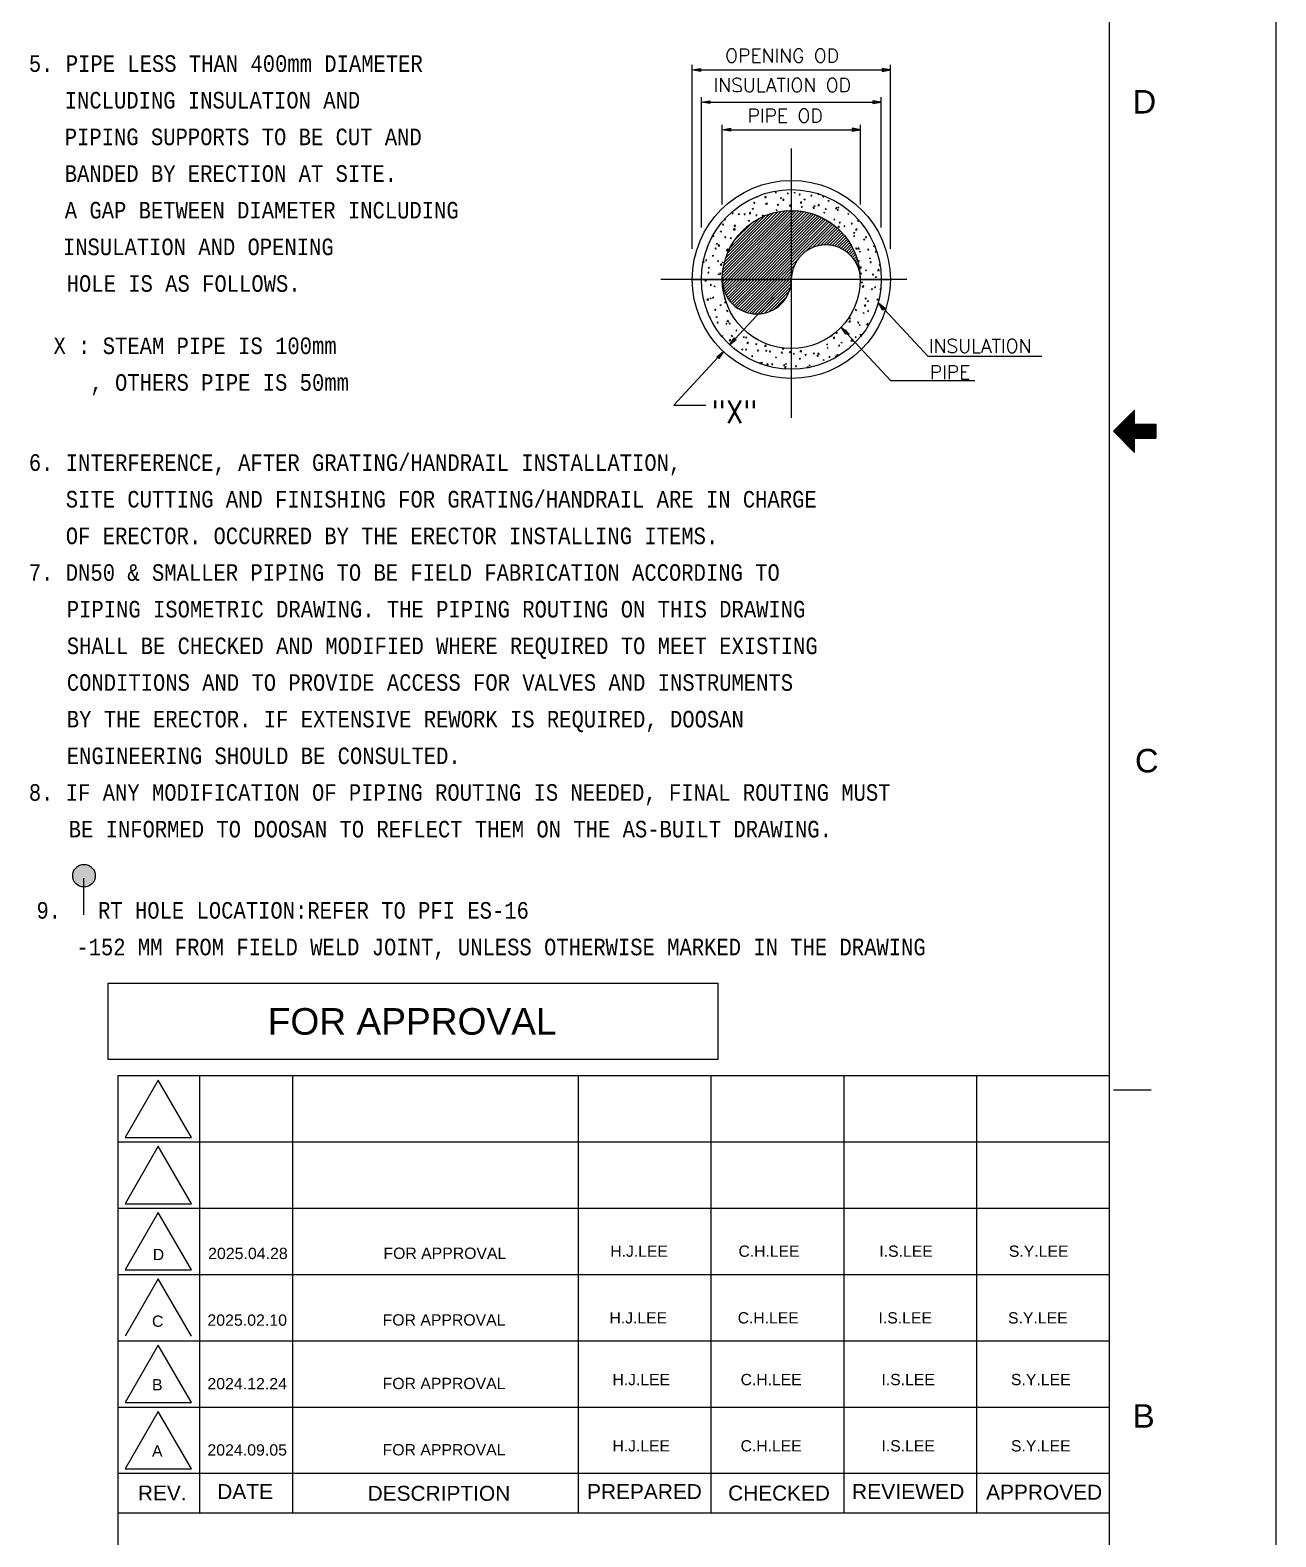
# Model space of a CAD drawing. Header units: inches. Extents: x 952 to 1793, y 0 to 594.
# Drawn here: x 1605.1 to 1792.7, y 131 to 357.8 of the extents above; entities that cross this region are included whole.
import ezdxf
from ezdxf.enums import TextEntityAlignment as Align

# ---------------------------------------------------------------- set-up
doc = ezdxf.new("R2010")
doc.units = ezdxf.units.IN
doc.header["$MEASUREMENT"] = 0
for name, color, linetype in [('1', 7, 'Continuous'), ('13', 7, 'Continuous'), ('2', 2, 'Continuous'), ('3', 3, 'Continuous'), ('4', 4, 'Continuous'), ('BG 0 -1', 7, 'Continuous'), ('BG 09.title block', 7, 'Continuous'), ('FRAME', 7, 'Continuous')]:
    doc.layers.add(name, color=color, linetype=linetype)
doc.styles.add('Arial', font='arial.ttf')
doc.styles.add('MONOTXT', font='MONOTXT.shx', dxfattribs={"width": 0.8})
doc.styles.add('ROMANS', font='romans.shx', dxfattribs={"width": 0.8})

msp = doc.modelspace()

# ---------------------------------------------------------------- hatches: boundary and pattern name
at = {"linetype": 'Continuous'}
msp.add_hatch(color=2, dxfattribs=at).paths.add_polyline_path([(1613.23, 232.21), (1613.37, 232.2), (1613.52, 232.18), (1613.67, 232.15), (1613.81, 232.11), (1613.94, 232.05), (1614.07, 231.98), (1614.2, 231.9), (1614.32, 231.81), (1614.43, 231.71), (1614.53, 231.6), (1614.62, 231.48), (1614.7, 231.36), (1614.76, 231.23), (1614.82, 231.09), (1614.86, 230.95), (1614.9, 230.81), (1614.92, 230.66), (1614.92, 230.51), (1614.92, 230.36), (1614.9, 230.22), (1614.86, 230.07), (1614.82, 229.93), (1614.76, 229.8), (1614.7, 229.66), (1614.62, 229.54), (1614.53, 229.42), (1614.43, 229.31), (1614.32, 229.21), (1614.2, 229.12), (1614.07, 229.04), (1613.94, 228.98), (1613.81, 228.92), (1613.67, 228.87), (1613.52, 228.84), (1613.37, 228.82), (1613.23, 228.82), (1613.08, 228.82), (1612.93, 228.84), (1612.79, 228.87), (1612.65, 228.92), (1612.51, 228.98), (1612.38, 229.04), (1612.25, 229.12), (1612.14, 229.21), (1612.03, 229.31), (1611.93, 229.42), (1611.84, 229.54), (1611.76, 229.66), (1611.69, 229.8), (1611.63, 229.93), (1611.59, 230.07), (1611.56, 230.22), (1611.54, 230.36), (1611.53, 230.51), (1611.54, 230.66), (1611.56, 230.81), (1611.59, 230.95), (1611.63, 231.09), (1611.69, 231.23), (1611.76, 231.36), (1611.84, 231.48), (1611.93, 231.6), (1612.03, 231.71), (1612.14, 231.81), (1612.25, 231.9), (1612.38, 231.98), (1612.51, 232.05), (1612.65, 232.11), (1612.79, 232.15), (1612.93, 232.18), (1613.08, 232.2)])
at = {"layer": '13', "linetype": 'Continuous', "lineweight": 0}
for points in [[(1706.07, 352.04), (1706.07, 351.62), (1704.82, 351.84)], [(1733.4, 352.04), (1733.4, 351.62), (1734.65, 351.84)], [(1707.45, 347.19), (1707.45, 346.77), (1706.2, 346.97)], [(1732, 347.19), (1732, 346.77), (1733.25, 346.97)], [(1710.59, 343.05), (1710.59, 342.62), (1709.34, 342.84)], [(1728.88, 343.05), (1728.88, 342.62), (1730.13, 342.84)]]:
    msp.add_hatch(color=4, dxfattribs=at).paths.add_polyline_path(points)
at = {"layer": '4', "linetype": 'Continuous', "lineweight": 0}
for points in [[(1733.53, 315.69), (1732.84, 316.75), (1733.84, 315.97)], [(1727.93, 312.04), (1727.24, 313.1), (1728.24, 312.32)], [(1711.45, 311.22), (1710.45, 310.45), (1711.15, 311.51)], [(1708.5, 308.66), (1709.5, 309.44), (1708.8, 308.39)]]:
    msp.add_hatch(color=4, dxfattribs=at).paths.add_polyline_path(points)

# ---------------------------------------------------------------- linework, layer by layer
at = {"color": 4, "linetype": 'Continuous', "lineweight": 0}
for p, q in [((1719.73, 335.21), (1719.73, 320.29)), ((1714.07, 331.8), (1714.18, 331.94)), ((1714.07, 331.8), (1714.22, 331.79)), ((1714.22, 331.79), (1714.18, 331.94)), ((1714.47, 332.75), (1714.58, 332.67)), ((1714.58, 332.67), (1714.63, 332.82)), ((1715.72, 332.65), (1715.9, 332.85)), ((1715.72, 332.65), (1715.93, 332.61)), ((1715.85, 331.64), (1715.98, 331.79)), ((1715.85, 331.64), (1716, 331.62)), ((1715.93, 332.61), (1715.9, 332.85)), ((1715.95, 331.75), (1716.13, 331.82)), ((1715.95, 331.75), (1716.08, 331.67)), ((1716, 331.62), (1715.98, 331.79)), ((1716.08, 331.67), (1716.13, 331.82)), ((1717.3, 333.36), (1717.42, 333.51)), ((1717.3, 333.36), (1717.45, 333.35)), ((1717.45, 333.35), (1717.42, 333.51)), ((1717.64, 331.49), (1717.77, 331.62)), ((1717.64, 331.49), (1717.79, 331.47)), ((1717.79, 331.47), (1717.77, 331.62)), ((1718.05, 332.56), (1718.23, 332.62)), ((1718.05, 332.56), (1718.18, 332.47)), ((1718.18, 332.47), (1718.23, 332.62)), ((1718.38, 332.24), (1718.58, 332.44)), ((1718.38, 332.24), (1718.6, 332.2)), ((1718.6, 332.2), (1718.58, 332.44)), ((1719.09, 333.21), (1719.22, 333.35)), ((1719.09, 333.21), (1719.24, 333.2)), ((1719.24, 333.2), (1719.22, 333.35)), ((1719.44, 331.32), (1719.57, 331.47)), ((1719.44, 331.32), (1719.59, 331.31)), ((1719.54, 331.55), (1719.72, 331.62)), ((1719.54, 331.55), (1719.67, 331.47)), ((1719.59, 331.31), (1719.57, 331.47)), ((1719.67, 331.47), (1719.72, 331.62)), ((1720.15, 333.36), (1720.33, 333.44)), ((1720.15, 333.36), (1720.28, 333.29)), ((1720.28, 333.29), (1720.33, 333.44)), ((1720.89, 333.05), (1721, 333.2)), ((1720.89, 333.05), (1721.04, 333.04)), ((1721.04, 333.04), (1721, 333.2)), ((1721.05, 331.82), (1721.24, 332.02)), ((1721.05, 331.82), (1721.27, 331.79)), ((1721.23, 331.17), (1721.35, 331.31)), ((1721.27, 331.79), (1721.24, 332.02)), ((1721.38, 331.16), (1721.35, 331.31)), ((1721.64, 332.36), (1721.82, 332.42)), ((1721.64, 332.36), (1721.77, 332.27)), ((1721.77, 332.27), (1721.82, 332.42)), ((1722.68, 332.89), (1722.8, 333.04)), ((1722.68, 332.89), (1722.83, 332.87)), ((1722.83, 332.87), (1722.8, 333.04)), ((1723.14, 331.35), (1723.32, 331.42)), ((1723.14, 331.35), (1723.27, 331.27)), ((1723.27, 331.27), (1723.32, 331.42)), ((1723.72, 331.41), (1723.92, 331.61)), ((1723.72, 331.41), (1723.94, 331.37)), ((1723.74, 333.16), (1723.8, 333.19)), ((1723.74, 333.16), (1723.87, 333.09)), ((1723.87, 333.09), (1723.89, 333.16)), ((1723.94, 331.37), (1723.92, 331.61)), ((1724.48, 332.74), (1724.59, 332.87)), ((1724.48, 332.74), (1724.62, 332.72)), ((1724.62, 332.72), (1724.59, 332.87)), ((1725.24, 332.16), (1725.42, 332.22)), ((1725.24, 332.16), (1725.37, 332.07)), ((1725.37, 332.07), (1725.42, 332.22)), ((1709.34, 320.36), (1719.65, 330.69)), ((1709.35, 320.82), (1719.2, 330.67)), ((1709.39, 321.3), (1718.73, 330.64)), ((1709.45, 321.8), (1718.23, 330.57)), ((1709.54, 322.34), (1717.69, 330.49)), ((1709.67, 329.32), (1709.78, 329.25)), ((1709.68, 322.91), (1717.12, 330.35)), ((1709.69, 329.35), (1709.83, 329.4)), ((1709.72, 320.29), (1719.73, 330.31)), ((1709.78, 329.25), (1709.83, 329.4)), ((1709.87, 323.54), (1716.49, 330.16)), ((1710.12, 324.24), (1715.79, 329.91)), ((1710.15, 320.29), (1719.73, 329.87)), ((1710.5, 325.06), (1714.97, 329.52)), ((1710.59, 320.29), (1719.73, 329.44)), ((1710.82, 330.22), (1710.94, 330.37)), ((1710.82, 330.22), (1710.97, 330.21)), ((1710.97, 330.21), (1710.94, 330.37)), ((1711.04, 320.29), (1719.73, 328.99)), ((1711.75, 330.14), (1711.93, 330.21)), ((1711.75, 330.14), (1711.88, 330.06)), ((1711.88, 330.06), (1711.93, 330.21)), ((1712.62, 330.07), (1712.73, 330.21)), ((1712.62, 330.07), (1712.77, 330.06)), ((1712.77, 330.06), (1712.73, 330.21)), ((1713.24, 329.14), (1713.42, 329.2)), ((1713.24, 329.14), (1713.37, 329.05)), ((1713.37, 329.05), (1713.42, 329.2)), ((1713.38, 330.21), (1713.57, 330.41)), ((1713.38, 330.21), (1713.59, 330.17)), ((1713.59, 330.17), (1713.57, 330.41)), ((1713.85, 330.95), (1714.03, 331.01)), ((1713.85, 330.95), (1713.98, 330.86)), ((1713.98, 330.86), (1714.03, 331.01)), ((1714.4, 329.91), (1714.53, 330.06)), ((1714.4, 329.91), (1714.55, 329.9)), ((1714.55, 329.9), (1714.53, 330.06)), ((1715.34, 329.94), (1715.52, 330.01)), ((1715.34, 329.94), (1715.47, 329.86)), ((1715.47, 329.86), (1715.52, 330.01)), ((1717.44, 330.75), (1717.62, 330.81)), ((1717.44, 330.75), (1717.57, 330.66)), ((1717.57, 330.66), (1717.62, 330.81)), ((1719.73, 330.31), (1720.09, 330.67)), ((1719.73, 329.87), (1720.52, 330.65)), ((1719.73, 329.44), (1720.92, 330.61)), ((1719.73, 328.99), (1721.3, 330.56)), ((1719.73, 328.55), (1721.68, 330.5)), ((1719.73, 328.1), (1722.05, 330.42)), ((1719.73, 327.66), (1722.4, 330.34)), ((1719.73, 327.22), (1722.75, 330.24)), ((1719.73, 326.77), (1723.08, 330.12)), ((1719.73, 326.34), (1723.4, 330.01)), ((1719.73, 325.9), (1723.73, 329.89)), ((1719.73, 325.45), (1724.03, 329.75)), ((1719.73, 325.01), (1724.33, 329.61)), ((1719.73, 324.57), (1724.63, 329.46)), ((1719.73, 324.12), (1724.9, 329.3)), ((1719.73, 323.69), (1725.19, 329.14)), ((1721.14, 330.59), (1721.22, 330.61)), ((1721.2, 330.57), (1721.22, 330.61)), ((1721.23, 331.17), (1721.38, 331.16)), ((1723.03, 331.01), (1723.14, 331.16)), ((1723.03, 331.01), (1723.18, 331)), ((1723.18, 331), (1723.14, 331.16)), ((1724.63, 330.35), (1724.8, 330.41)), ((1724.63, 330.35), (1724.75, 330.26)), ((1724.75, 330.26), (1724.8, 330.41)), ((1724.82, 330.86), (1724.94, 331)), ((1724.82, 330.86), (1724.97, 330.84)), ((1724.97, 330.84), (1724.94, 331)), ((1725.27, 329.09), (1725.29, 329.12)), ((1725.29, 329.07), (1725.29, 329.12)), ((1726.13, 329.34), (1726.3, 329.41)), ((1726.13, 329.34), (1726.24, 329.26)), ((1726.24, 329.26), (1726.3, 329.41)), ((1726.38, 331), (1726.58, 331.2)), ((1726.38, 331), (1726.6, 330.96)), ((1726.6, 330.96), (1726.58, 331.2)), ((1726.62, 330.7), (1726.73, 330.84)), ((1726.62, 330.7), (1726.77, 330.69)), ((1726.73, 331.15), (1726.9, 331.22)), ((1726.73, 331.15), (1726.85, 331.07)), ((1726.77, 330.69), (1726.73, 330.84)), ((1726.85, 331.07), (1726.9, 331.22)), ((1728.23, 330.15), (1728.4, 330.21)), ((1728.23, 330.15), (1728.35, 330.06)), ((1728.35, 330.06), (1728.4, 330.21)), ((1728.4, 330.54), (1728.47, 330.62)), ((1728.4, 330.54), (1728.55, 330.52)), ((1728.55, 330.52), (1728.55, 330.55)), ((1729.72, 329.14), (1729.89, 329.21)), ((1729.72, 329.14), (1729.84, 329.06)), ((1729.84, 329.06), (1729.89, 329.21)), ((1707.93, 326.79), (1708.05, 326.92)), ((1707.93, 326.79), (1708.08, 326.77)), ((1708.08, 326.77), (1708.05, 326.92)), ((1709.04, 327.52), (1709.22, 327.59)), ((1709.04, 327.52), (1709.17, 327.44)), ((1709.17, 327.44), (1709.22, 327.59)), ((1709.38, 328.51), (1709.49, 328.65)), ((1709.38, 328.51), (1709.53, 328.5)), ((1709.53, 328.5), (1709.49, 328.65)), ((1709.72, 326.62), (1709.84, 326.77)), ((1709.87, 326.61), (1709.84, 326.77)), ((1711.04, 327.77), (1711.23, 327.99)), ((1711.04, 327.77), (1711.27, 327.75)), ((1711.14, 328.32), (1711.32, 328.4)), ((1711.14, 328.32), (1711.27, 328.25)), ((1711.15, 326.16), (1713.87, 328.87)), ((1711.17, 328.35), (1711.29, 328.5)), ((1711.17, 328.35), (1711.32, 328.34)), ((1711.27, 327.75), (1711.23, 327.99)), ((1711.27, 328.25), (1711.32, 328.4)), ((1711.32, 328.34), (1711.29, 328.5)), ((1711.48, 320.29), (1719.73, 328.55)), ((1711.92, 320.29), (1719.73, 328.1)), ((1712.37, 320.29), (1719.73, 327.66)), ((1712.8, 320.29), (1719.73, 327.22)), ((1712.97, 328.19), (1713.08, 328.34)), ((1712.97, 328.19), (1712.98, 328.19)), ((1713.09, 328.29), (1713.08, 328.34)), ((1713.24, 320.29), (1719.73, 326.77)), ((1719.73, 323.25), (1725.45, 328.96)), ((1719.73, 322.8), (1725.72, 328.79)), ((1721.85, 324.49), (1725.98, 328.6)), ((1722.88, 325.07), (1726.23, 328.41)), ((1723.57, 325.31), (1726.47, 328.21)), ((1724.13, 325.42), (1726.7, 328)), ((1724.62, 325.47), (1726.93, 327.79)), ((1725.07, 325.49), (1727.15, 327.57)), ((1725.48, 325.46), (1727.37, 327.34)), ((1725.87, 325.4), (1727.58, 327.11)), ((1726.23, 325.32), (1727.78, 326.87)), ((1726.72, 328.15), (1726.92, 328.35)), ((1726.72, 328.15), (1726.94, 328.11)), ((1726.94, 328.11), (1726.92, 328.35)), ((1726.95, 328.82), (1727.08, 328.96)), ((1726.95, 328.82), (1727.1, 328.8)), ((1727.1, 328.8), (1727.08, 328.96)), ((1727.62, 328.34), (1727.79, 328.4)), ((1727.62, 328.34), (1727.74, 328.25)), ((1727.74, 328.25), (1727.79, 328.4)), ((1728.75, 328.66), (1728.88, 328.8)), ((1728.75, 328.66), (1728.9, 328.65)), ((1728.9, 328.65), (1728.88, 328.8)), ((1729.1, 327.32), (1729.28, 327.4)), ((1729.1, 327.32), (1729.23, 327.25)), ((1729.1, 326.79), (1729.22, 326.92)), ((1729.1, 326.79), (1729.25, 326.76)), ((1729.25, 326.76), (1729.22, 326.92)), ((1729.23, 327.25), (1729.28, 327.4)), ((1729.38, 327.74), (1729.58, 327.94)), ((1729.38, 327.74), (1729.6, 327.7)), ((1729.6, 327.7), (1729.58, 327.94)), ((1730.89, 326.62), (1731.02, 326.76)), ((1731.04, 326.61), (1731.02, 326.76)), ((1708.28, 324.9), (1708.39, 325.05)), ((1708.28, 324.9), (1708.43, 324.89)), ((1708.43, 324.89), (1708.39, 325.05)), ((1708.43, 325.71), (1708.6, 325.77)), ((1708.43, 325.71), (1708.55, 325.62)), ((1708.55, 325.62), (1708.6, 325.77)), ((1708.7, 325.35), (1708.89, 325.55)), ((1708.7, 325.35), (1708.93, 325.31)), ((1708.93, 325.31), (1708.89, 325.55)), ((1709.72, 326.62), (1709.87, 326.61)), ((1709.93, 324.7), (1710.1, 324.77)), ((1709.93, 324.7), (1710.05, 324.62)), ((1710.05, 324.62), (1710.1, 324.77)), ((1710.07, 324.75), (1710.19, 324.89)), ((1710.07, 324.75), (1710.22, 324.74)), ((1710.22, 324.74), (1710.19, 324.89)), ((1710.54, 326.51), (1710.72, 326.59)), ((1710.54, 326.51), (1710.65, 326.44)), ((1710.65, 326.44), (1710.72, 326.59)), ((1713.69, 320.29), (1719.73, 326.34)), ((1714.13, 320.29), (1719.73, 325.9)), ((1714.58, 320.29), (1719.73, 325.45)), ((1715.02, 320.29), (1719.73, 325.01)), ((1715.45, 320.29), (1719.73, 324.57)), ((1726.57, 325.22), (1727.98, 326.62)), ((1726.89, 325.1), (1728.17, 326.37)), ((1727.2, 324.96), (1728.34, 326.11)), ((1727.49, 324.81), (1728.52, 325.84)), ((1727.77, 324.65), (1728.69, 325.56)), ((1728.03, 324.46), (1728.84, 325.29)), ((1728.27, 324.27), (1729, 325)), ((1728.5, 324.06), (1729.14, 324.7)), ((1729.44, 324.9), (1729.57, 325.05)), ((1729.44, 324.9), (1729.59, 324.89)), ((1729.59, 324.89), (1729.57, 325.05)), ((1729.72, 324.89), (1729.9, 325.09)), ((1729.72, 324.89), (1729.94, 324.85)), ((1729.94, 324.85), (1729.9, 325.09)), ((1729.99, 324.51), (1730.17, 324.57)), ((1729.99, 324.51), (1730.12, 324.42)), ((1730.12, 324.42), (1730.17, 324.57)), ((1730.6, 326.32), (1730.78, 326.39)), ((1730.6, 326.32), (1730.73, 326.24)), ((1730.73, 326.24), (1730.78, 326.39)), ((1730.89, 326.62), (1731.04, 326.61)), ((1731.24, 324.75), (1731.37, 324.89)), ((1731.24, 324.75), (1731.39, 324.72)), ((1731.39, 324.72), (1731.37, 324.89)), ((1732.09, 325.31), (1732.27, 325.39)), ((1732.09, 325.31), (1732.22, 325.24)), ((1732.22, 325.24), (1732.27, 325.37)), ((1732.38, 324.47), (1732.54, 324.64)), ((1732.38, 324.47), (1732.6, 324.44)), ((1732.6, 324.44), (1732.6, 324.45)), ((1706.47, 322.9), (1706.59, 322.87)), ((1706.49, 323.04), (1706.55, 323.11)), ((1706.59, 322.87), (1706.55, 323.11)), ((1706.83, 323.17), (1706.95, 323.32)), ((1706.83, 323.17), (1706.98, 323.16)), ((1706.98, 323.16), (1706.95, 323.32)), ((1707.83, 323.9), (1708, 323.96)), ((1707.83, 323.9), (1707.95, 323.81)), ((1707.95, 323.81), (1708, 323.96)), ((1708.63, 323.02), (1708.74, 323.16)), ((1708.63, 323.02), (1708.77, 323.01)), ((1708.77, 323.01), (1708.74, 323.16)), ((1709.03, 322.5), (1709.23, 322.7)), ((1709.03, 322.5), (1709.25, 322.46)), ((1709.25, 322.46), (1709.23, 322.7)), ((1709.32, 322.89), (1709.49, 322.96)), ((1709.32, 322.89), (1709.44, 322.81)), ((1709.44, 322.81), (1709.49, 322.96)), ((1715.9, 320.29), (1719.73, 324.12)), ((1716.34, 320.29), (1719.73, 323.69)), ((1716.78, 320.29), (1719.73, 323.25)), ((1717.23, 320.29), (1719.73, 322.8)), ((1717.67, 320.29), (1719.73, 322.36)), ((1719.73, 322.36), (1720.74, 323.36)), ((1719.73, 321.92), (1720.15, 322.34)), ((1728.73, 323.84), (1729.28, 324.4)), ((1728.93, 323.6), (1729.4, 324.09)), ((1729.13, 323.35), (1729.53, 323.76)), ((1729.3, 323.09), (1729.64, 323.42)), ((1729.47, 322.81), (1729.74, 323.09)), ((1729.62, 322.52), (1729.83, 322.74)), ((1729.75, 322.21), (1729.92, 322.37)), ((1729.79, 323.02), (1729.92, 323.16)), ((1729.79, 323.02), (1729.94, 323.01)), ((1729.94, 323.01), (1729.92, 323.16)), ((1730.04, 322.04), (1730.24, 322.24)), ((1730.27, 322), (1730.24, 322.24)), ((1731.48, 323.5), (1731.65, 323.57)), ((1731.48, 323.5), (1731.6, 323.42)), ((1731.59, 322.86), (1731.7, 323.01)), ((1731.59, 322.86), (1731.74, 322.85)), ((1731.6, 323.42), (1731.65, 323.57)), ((1731.74, 322.85), (1731.7, 323.01)), ((1732.98, 322.5), (1733.07, 322.54)), ((1732.98, 322.5), (1733.09, 322.41)), ((1704.82, 320.29), (1719.73, 320.29)), ((1706.6, 320.27), (1706.67, 320.3)), ((1706.6, 320.27), (1706.73, 320.19)), ((1706.67, 320.3), (1706.78, 320.34)), ((1706.69, 320.06), (1706.89, 320.26)), ((1706.69, 320.06), (1706.92, 320.02)), ((1706.73, 320.19), (1706.77, 320.3)), ((1706.77, 320.3), (1706.78, 320.34)), ((1706.92, 320.02), (1706.89, 320.26)), ((1707.18, 321.3), (1707.29, 321.44)), ((1707.18, 321.3), (1707.33, 321.29)), ((1707.22, 322.09), (1707.39, 322.15)), ((1707.22, 322.09), (1707.34, 322)), ((1707.33, 321.29), (1707.29, 321.44)), ((1707.34, 322), (1707.39, 322.15)), ((1708.72, 321.07), (1708.89, 321.15)), ((1708.72, 321.07), (1708.83, 321)), ((1708.83, 321), (1708.89, 321.15)), ((1708.97, 321.14), (1709.09, 321.29)), ((1708.97, 321.14), (1709.12, 321.12)), ((1709.12, 321.12), (1709.09, 321.29)), ((1709.35, 319.94), (1709.72, 320.29)), ((1709.4, 319.54), (1710.15, 320.29)), ((1709.47, 319.16), (1710.59, 320.29)), ((1709.55, 318.81), (1711.04, 320.29)), ((1709.67, 318.49), (1711.48, 320.29)), ((1709.79, 318.17), (1711.92, 320.29)), ((1709.94, 317.87), (1712.37, 320.29)), ((1710.1, 317.59), (1712.8, 320.29)), ((1710.28, 317.32), (1713.24, 320.29)), ((1710.47, 317.07), (1713.69, 320.29)), ((1710.67, 316.82), (1714.13, 320.29)), ((1710.88, 316.6), (1714.58, 320.29)), ((1711.12, 316.39), (1715.02, 320.29)), ((1711.35, 316.19), (1715.45, 320.29)), ((1711.6, 316), (1715.9, 320.29)), ((1711.88, 315.82), (1716.34, 320.29)), ((1712.17, 315.67), (1716.78, 320.29)), ((1712.47, 315.54), (1717.23, 320.29)), ((1712.78, 315.4), (1717.67, 320.29)), ((1713.12, 315.3), (1718.1, 320.29)), ((1713.47, 315.21), (1718.55, 320.29)), ((1713.84, 315.15), (1718.99, 320.29)), ((1714.24, 315.11), (1719.43, 320.29)), ((1714.68, 315.1), (1719.73, 320.15)), ((1718.1, 320.29), (1719.73, 321.92)), ((1718.55, 320.29), (1719.73, 321.47)), ((1718.99, 320.29), (1719.73, 321.04)), ((1719.43, 320.29), (1719.73, 320.59)), ((1719.73, 321.47), (1719.92, 321.66)), ((1719.73, 321.04), (1719.79, 321.1)), ((1719.73, 320.59), (1719.74, 320.6)), ((1729.87, 321.89), (1729.98, 322)), ((1729.97, 321.55), (1730.04, 321.61)), ((1730.04, 322.04), (1730.27, 322)), ((1730.04, 321.19), (1730.08, 321.22)), ((1730.1, 320.8), (1730.12, 320.81)), ((1730.13, 320.3), (1734.65, 320.3)), ((1730.14, 321.14), (1730.27, 321.29)), ((1730.14, 321.14), (1730.29, 321.12)), ((1730.29, 321.12), (1730.27, 321.29)), ((1730.27, 319.87), (1730.44, 319.95)), ((1730.39, 319.79), (1730.44, 319.95)), ((1730.88, 321.69), (1731.05, 321.76)), ((1730.88, 321.69), (1731, 321.6)), ((1731, 321.6), (1731.05, 321.76)), ((1731.93, 320.99), (1732.05, 321.12)), ((1731.93, 320.99), (1732.08, 320.97)), ((1732.08, 320.97), (1732.05, 321.12)), ((1732.37, 320.69), (1732.54, 320.75)), ((1732.37, 320.69), (1732.49, 320.6)), ((1732.49, 320.6), (1732.54, 320.75)), ((1732.72, 321.62), (1732.9, 321.82)), ((1732.72, 321.62), (1732.94, 321.59)), ((1732.94, 321.59), (1732.9, 321.82)), ((1707.53, 319.41), (1707.64, 319.56)), ((1707.53, 319.41), (1707.68, 319.4)), ((1707.68, 319.4), (1707.64, 319.56)), ((1707.87, 317.54), (1707.99, 317.69)), ((1708.02, 317.52), (1707.99, 317.69)), ((1708.1, 319.26), (1708.28, 319.34)), ((1708.1, 319.26), (1708.23, 319.19)), ((1708.23, 319.19), (1708.28, 319.34)), ((1709.32, 319.26), (1709.39, 319.35)), ((1709.32, 319.26), (1709.39, 319.25)), ((1715.15, 315.14), (1719.69, 319.67)), ((1715.69, 315.22), (1719.6, 319.14)), ((1716.33, 315.41), (1719.42, 318.51)), ((1717.15, 315.81), (1719.03, 317.67)), ((1730.27, 319.87), (1730.39, 319.79)), ((1730.38, 319.19), (1730.58, 319.39)), ((1730.38, 319.19), (1730.6, 319.15)), ((1730.49, 319.26), (1730.6, 319.4)), ((1730.49, 319.26), (1730.64, 319.25)), ((1730.6, 319.15), (1730.58, 319.39)), ((1730.64, 319.25), (1730.6, 319.4)), ((1731.75, 318.87), (1731.93, 318.94)), ((1731.75, 318.87), (1731.88, 318.79)), ((1731.88, 318.79), (1731.93, 318.94)), ((1732.28, 319.1), (1732.4, 319.25)), ((1732.28, 319.1), (1732.43, 319.09)), ((1732.43, 319.09), (1732.4, 319.25)), ((1733.04, 318.77), (1733.19, 318.92)), ((1733.04, 318.77), (1733.17, 318.75)), ((1707.02, 315.69), (1707.07, 315.71)), ((1707.03, 317.21), (1707.23, 317.41)), ((1707.03, 317.21), (1707.25, 317.17)), ((1707.04, 315.64), (1707.07, 315.71)), ((1707.25, 317.17), (1707.23, 317.41)), ((1707.49, 317.45), (1707.67, 317.52)), ((1707.49, 317.45), (1707.62, 317.36)), ((1707.62, 317.36), (1707.67, 317.52)), ((1707.87, 317.54), (1708.02, 317.52)), ((1708.22, 315.66), (1708.34, 315.8)), ((1708.22, 315.66), (1708.37, 315.65)), ((1708.37, 315.65), (1708.34, 315.8)), ((1708.99, 316.45), (1709.17, 316.51)), ((1708.99, 316.45), (1709.12, 316.36)), ((1709.12, 316.36), (1709.17, 316.51)), ((1709.67, 317.37), (1709.73, 317.46)), ((1709.67, 317.37), (1709.77, 317.37)), ((1709.69, 316.8), (1709.88, 316.99)), ((1709.69, 316.8), (1709.92, 316.76)), ((1709.92, 316.76), (1709.89, 316.95)), ((1710.02, 315.5), (1710.13, 315.65)), ((1710.02, 315.5), (1710.15, 315.49)), ((1710.15, 315.49), (1710.13, 315.65)), ((1710.48, 315.44), (1710.53, 315.46)), ((1710.48, 315.44), (1710.58, 315.36)), ((1729.39, 315.65), (1729.5, 315.8)), ((1729.39, 315.65), (1729.54, 315.64)), ((1729.54, 315.64), (1729.5, 315.8)), ((1730.7, 316.34), (1730.9, 316.54)), ((1730.7, 316.34), (1730.93, 316.3)), ((1730.83, 317.37), (1730.95, 317.52)), ((1730.83, 317.37), (1730.98, 317.36)), ((1730.93, 316.3), (1730.9, 316.54)), ((1730.98, 317.36), (1730.95, 317.52)), ((1731.15, 317.06), (1731.33, 317.12)), ((1731.15, 317.06), (1731.28, 316.97)), ((1731.18, 315.5), (1731.3, 315.64)), ((1731.18, 315.5), (1731.33, 315.49)), ((1731.28, 316.97), (1731.33, 317.12)), ((1731.33, 315.49), (1731.3, 315.64)), ((1732.63, 317.22), (1732.75, 317.36)), ((1732.63, 317.22), (1732.78, 317.21)), ((1732.78, 317.21), (1732.75, 317.36)), ((1707.5, 314.51), (1707.55, 314.56)), ((1707.58, 314.36), (1707.55, 314.56)), ((1708.38, 314.64), (1708.55, 314.7)), ((1708.38, 314.64), (1708.5, 314.55)), ((1708.5, 314.55), (1708.55, 314.7)), ((1708.57, 313.77), (1708.68, 313.92)), ((1708.57, 313.77), (1708.72, 313.76)), ((1708.72, 313.76), (1708.68, 313.92)), ((1709.87, 313.62), (1710.04, 313.7)), ((1709.87, 313.62), (1709.99, 313.54)), ((1709.99, 313.54), (1710.04, 313.7)), ((1710.03, 313.95), (1710.22, 314.15)), ((1710.03, 313.95), (1710.25, 313.91)), ((1710.25, 313.91), (1710.22, 314.15)), ((1710.35, 313.62), (1710.48, 313.76)), ((1710.35, 313.62), (1710.5, 313.61)), ((1710.5, 313.61), (1710.48, 313.76)), ((1727.95, 313.94), (1728.09, 313.92)), ((1728.03, 314.02), (1728.07, 314.07)), ((1728.09, 313.92), (1728.07, 314.07)), ((1728.38, 313.9), (1728.57, 314.1)), ((1728.38, 313.9), (1728.59, 313.86)), ((1728.44, 314.44), (1728.62, 314.5)), ((1728.44, 314.44), (1728.57, 314.35)), ((1728.57, 314.35), (1728.62, 314.5)), ((1728.59, 313.86), (1728.57, 314.1)), ((1729.73, 313.77), (1729.85, 313.91)), ((1729.73, 313.77), (1729.88, 313.76)), ((1729.88, 313.76), (1729.85, 313.91)), ((1729.93, 313.44), (1730.1, 313.5)), ((1729.93, 313.44), (1730.05, 313.35)), ((1730.05, 313.35), (1730.1, 313.5)), ((1730.54, 315.25), (1730.72, 315.31)), ((1730.54, 315.25), (1730.67, 315.16)), ((1730.67, 315.16), (1730.72, 315.31)), ((1731.04, 313.49), (1731.24, 313.69)), ((1731.04, 313.49), (1731.27, 313.45)), ((1731.27, 313.45), (1731.24, 313.69)), ((1709.04, 312.01), (1709.03, 312.04)), ((1709.27, 311.81), (1709.44, 311.87)), ((1709.27, 311.81), (1709.39, 311.72)), ((1709.39, 311.72), (1709.44, 311.87)), ((1710.35, 311.1), (1710.55, 311.3)), ((1710.35, 311.1), (1710.58, 311.06)), ((1710.58, 311.06), (1710.55, 311.3)), ((1710.7, 311.74), (1710.83, 311.89)), ((1710.7, 311.74), (1710.85, 311.72)), ((1710.75, 310.81), (1710.93, 310.87)), ((1710.85, 311.72), (1710.83, 311.89)), ((1710.88, 310.72), (1710.93, 310.87)), ((1711.37, 312.62), (1711.54, 312.69)), ((1711.37, 312.62), (1711.49, 312.54)), ((1711.49, 312.54), (1711.54, 312.69)), ((1712.49, 311.59), (1712.62, 311.72)), ((1712.49, 311.59), (1712.64, 311.57)), ((1712.64, 311.57), (1712.62, 311.72)), ((1712.85, 311.61), (1713.03, 311.67)), ((1712.85, 311.61), (1712.98, 311.52)), ((1712.98, 311.52), (1713.03, 311.67)), ((1713.03, 310.69), (1713.22, 310.89)), ((1713.25, 310.65), (1713.22, 310.89)), ((1714.29, 311.42), (1714.3, 311.44)), ((1714.29, 311.42), (1714.32, 311.42)), ((1725.74, 311.81), (1725.85, 311.74)), ((1725.77, 311.82), (1725.9, 311.89)), ((1725.85, 311.74), (1725.9, 311.89)), ((1726.04, 311.46), (1726.23, 311.66)), ((1726.04, 311.46), (1726.25, 311.42)), ((1726.25, 311.42), (1726.23, 311.66)), ((1726.49, 312.21), (1726.62, 312.35)), ((1726.49, 312.21), (1726.64, 312.2)), ((1726.64, 312.2), (1726.62, 312.35)), ((1727.23, 310.81), (1727.4, 310.87)), ((1727.35, 310.72), (1727.4, 310.87)), ((1727.83, 312.62), (1728, 312.69)), ((1727.83, 312.62), (1727.95, 312.54)), ((1727.95, 312.54), (1728, 312.69)), ((1728.29, 312.05), (1728.4, 312.2)), ((1728.29, 312.05), (1728.44, 312.04)), ((1728.44, 312.04), (1728.4, 312.2)), ((1728.7, 311.05), (1728.9, 311.25)), ((1728.7, 311.05), (1728.93, 311.01)), ((1728.93, 311.01), (1728.9, 311.25)), ((1729.33, 311.62), (1729.5, 311.69)), ((1729.33, 311.62), (1729.45, 311.54)), ((1729.45, 311.54), (1729.5, 311.69)), ((1730.08, 311.9), (1730.2, 312.04)), ((1730.08, 311.9), (1730.23, 311.89)), ((1730.23, 311.89), (1730.2, 312.04)), ((1710.75, 310.81), (1710.88, 310.72)), ((1711.08, 309.9), (1711.17, 310)), ((1711.14, 309.85), (1711.2, 309.85)), ((1711.2, 309.85), (1711.17, 310)), ((1712.24, 309.8), (1712.42, 309.86)), ((1712.24, 309.8), (1712.37, 309.71)), ((1712.37, 309.71), (1712.42, 309.86)), ((1712.84, 309.7), (1712.97, 309.85)), ((1712.84, 309.7), (1712.99, 309.69)), ((1712.99, 309.69), (1712.97, 309.85)), ((1713.03, 310.69), (1713.25, 310.65)), ((1713.74, 308.8), (1713.92, 308.86)), ((1713.74, 308.8), (1713.87, 308.71)), ((1713.87, 308.71), (1713.92, 308.86)), ((1714.34, 310.61), (1714.52, 310.67)), ((1714.34, 310.61), (1714.47, 310.52)), ((1714.47, 310.52), (1714.52, 310.67)), ((1714.64, 309.55), (1714.75, 309.69)), ((1714.64, 309.55), (1714.79, 309.54)), ((1714.79, 309.54), (1714.75, 309.69)), ((1715.69, 310.27), (1715.89, 310.47)), ((1715.69, 310.27), (1715.92, 310.24)), ((1715.84, 309.6), (1716.02, 309.66)), ((1715.84, 309.6), (1715.97, 309.51)), ((1715.92, 310.24), (1715.89, 310.47)), ((1715.97, 309.51), (1716.02, 309.66)), ((1716.43, 309.39), (1716.55, 309.54)), ((1716.43, 309.39), (1716.58, 309.37)), ((1716.58, 309.37), (1716.55, 309.54)), ((1717.33, 308.6), (1717.5, 308.66)), ((1717.33, 308.6), (1717.45, 308.51)), ((1717.45, 308.51), (1717.5, 308.66)), ((1718.23, 309.24), (1718.34, 309.37)), ((1718.23, 309.24), (1718.38, 309.21)), ((1718.38, 309.21), (1718.34, 309.37)), ((1718.37, 309.86), (1718.48, 309.97)), ((1718.37, 309.86), (1718.59, 309.82)), ((1718.59, 309.82), (1718.57, 309.96)), ((1719.43, 309.4), (1719.6, 309.46)), ((1719.43, 309.4), (1719.55, 309.31)), ((1719.55, 309.31), (1719.6, 309.46)), ((1720.02, 309.07), (1720.14, 309.21)), ((1720.02, 309.07), (1720.17, 309.06)), ((1720.17, 309.06), (1720.14, 309.21)), ((1721.03, 309.44), (1721.23, 309.65)), ((1721.03, 309.44), (1721.25, 309.41)), ((1721.25, 309.41), (1721.23, 309.65)), ((1721.8, 308.91), (1721.93, 309.06)), ((1721.8, 308.91), (1721.95, 308.9)), ((1721.95, 308.9), (1721.93, 309.06)), ((1723.03, 309.2), (1723.2, 309.26)), ((1723.03, 309.2), (1723.15, 309.11)), ((1723.15, 309.11), (1723.2, 309.26)), ((1723.6, 308.76), (1723.73, 308.9)), ((1723.6, 308.76), (1723.75, 308.75)), ((1723.7, 309.02), (1723.89, 309.24)), ((1723.7, 309.02), (1723.92, 309)), ((1723.75, 308.75), (1723.73, 308.9)), ((1723.92, 309), (1723.89, 309.24)), ((1725.05, 310.49), (1725.17, 310.62)), ((1725.05, 310.49), (1725.2, 310.47)), ((1725.13, 310.01), (1725.3, 310.07)), ((1725.13, 310.01), (1725.25, 309.92)), ((1725.2, 310.47), (1725.17, 310.62)), ((1725.25, 309.92), (1725.3, 310.07)), ((1725.39, 308.6), (1725.52, 308.75)), ((1725.39, 308.6), (1725.54, 308.59)), ((1725.54, 308.59), (1725.52, 308.75)), ((1726.37, 308.61), (1726.57, 308.82)), ((1726.37, 308.61), (1726.52, 308.59)), ((1726.58, 308.64), (1726.57, 308.82)), ((1726.62, 309), (1726.79, 309.06)), ((1726.62, 309), (1726.74, 308.91)), ((1726.74, 308.91), (1726.79, 309.06)), ((1726.84, 310.32), (1726.97, 310.47)), ((1726.84, 310.32), (1726.99, 310.31)), ((1726.99, 310.31), (1726.97, 310.47)), ((1727.23, 310.81), (1727.35, 310.72)), ((1728.64, 310.17), (1728.75, 310.31)), ((1728.64, 310.17), (1728.7, 310.16)), ((1728.77, 310.22), (1728.75, 310.31)), ((1714.98, 307.66), (1715.1, 307.81)), ((1714.98, 307.66), (1715.13, 307.65)), ((1715.13, 307.65), (1715.1, 307.81)), ((1715.23, 307.79), (1715.4, 307.85)), ((1715.23, 307.79), (1715.35, 307.7)), ((1715.35, 307.7), (1715.4, 307.85)), ((1716.03, 307.42), (1716.22, 307.62)), ((1716.03, 307.42), (1716.25, 307.39)), ((1716.25, 307.39), (1716.22, 307.62)), ((1716.78, 307.51), (1716.9, 307.65)), ((1716.78, 307.51), (1716.93, 307.5)), ((1716.93, 307.5), (1716.9, 307.65)), ((1718.57, 307.35), (1718.69, 307.5)), ((1718.57, 307.35), (1718.72, 307.34)), ((1718.72, 307.34), (1718.69, 307.5)), ((1718.69, 307.01), (1718.89, 307.21)), ((1718.69, 307.01), (1718.92, 306.97)), ((1718.83, 307.59), (1719, 307.65)), ((1718.83, 307.59), (1718.95, 307.5)), ((1718.92, 306.97), (1718.89, 307.21)), ((1718.95, 307.5), (1719, 307.65)), ((1720.37, 307.2), (1720.48, 307.34)), ((1720.37, 307.2), (1720.52, 307.19)), ((1720.52, 307.19), (1720.48, 307.34)), ((1720.93, 308.39), (1721.1, 308.46)), ((1720.93, 308.39), (1721.05, 308.31)), ((1721.05, 308.31), (1721.1, 308.46)), ((1722.15, 307.04), (1722.28, 307.17)), ((1722.15, 307.04), (1722.3, 307.02)), ((1722.3, 307.02), (1722.28, 307.17)), ((1722.42, 307.39), (1722.59, 307.45)), ((1722.42, 307.39), (1722.54, 307.3)), ((1722.54, 307.3), (1722.59, 307.45)), ((1724.52, 308.19), (1724.69, 308.26)), ((1724.52, 308.19), (1724.64, 308.11)), ((1724.64, 308.11), (1724.69, 308.26))]:
    msp.add_line(p, q, dxfattribs=at)
at = {"color": 2}
msp.add_line((1613.23, 224.62), (1613.23, 230.12), dxfattribs=at)
at = {"color": 2, "linetype": 'Continuous'}
msp.add_circle((1613.23, 230.51), 1.7, dxfattribs=at)
at = {"color": 4, "linetype": 'Continuous', "lineweight": 0}
for centre, start, end in [((1724.93, 320.29), 0, 180), ((1714.54, 320.29), 180, 0)]:
    msp.add_arc(centre, 5.2, start, end, dxfattribs=at)
at = {"layer": '1', "color": 4, "linetype": 'Continuous', "lineweight": 0}
for p, q in [((1719.73, 340.02), (1719.73, 299.47)), ((1737.1, 320.29), (1700.09, 320.29))]:
    msp.add_line(p, q, dxfattribs=at)
at = {"layer": '13', "color": 4, "linetype": 'Continuous', "lineweight": 0}
for p, q in [((1704.82, 324.91), (1704.82, 352.59)), ((1706.07, 351.84), (1733.4, 351.84)), ((1734.65, 324.91), (1734.65, 352.59)), ((1706.2, 328.09), (1706.2, 347.72)), ((1733.25, 328.09), (1733.25, 347.72)), ((1707.45, 346.97), (1732, 346.97)), ((1709.34, 331.57), (1709.34, 343.59)), ((1710.59, 342.84), (1728.88, 342.84)), ((1730.13, 331.57), (1730.13, 343.59))]:
    msp.add_line(p, q, dxfattribs=at)
at = {"layer": '13', "color": 4, "linetype": 'Continuous', "lineweight": 0, "flags": 128}
for points in [[(1706.07, 352.04), (1706.07, 351.62), (1704.82, 351.84)], [(1733.4, 352.04), (1733.4, 351.62), (1734.65, 351.84)], [(1707.45, 347.19), (1707.45, 346.77), (1706.2, 346.97)], [(1732, 347.19), (1732, 346.77), (1733.25, 346.97)], [(1710.59, 343.05), (1710.59, 342.62), (1709.34, 342.84)], [(1728.88, 343.05), (1728.88, 342.62), (1730.13, 342.84)]]:
    msp.add_lwpolyline(points, close=True, dxfattribs=at)
at = {"layer": '3', "color": 4, "linetype": 'Continuous', "lineweight": 0}
for radius in [14.91, 13.53, 10.39]:
    msp.add_circle((1719.73, 320.29), radius, dxfattribs=at)
at = {"layer": '4', "color": 4, "linetype": 'Continuous', "lineweight": 0}
for p, q in [((1711.3, 311.37), (1717.08, 317.62)), ((1733.69, 315.82), (1740.32, 308.67)), ((1728.09, 312.17), (1734.72, 305.01)), ((1757.44, 308.67), (1740.32, 308.67)), ((1747.34, 305.01), (1734.72, 305.01))]:
    msp.add_line(p, q, dxfattribs=at)
at = {"layer": '4', "color": 4, "linetype": 'Continuous', "lineweight": 0, "flags": 128}
for points in [[(1733.53, 315.69), (1732.84, 316.75), (1733.84, 315.97)], [(1727.93, 312.04), (1727.24, 313.1), (1728.24, 312.32)], [(1711.45, 311.22), (1710.45, 310.45), (1711.15, 311.51)], [(1708.5, 308.66), (1709.5, 309.44), (1708.8, 308.39)]]:
    msp.add_lwpolyline(points, close=True, dxfattribs=at)
msp.add_lwpolyline([(1708.65, 308.52), (1702.03, 301.36), (1706.87, 301.36)], dxfattribs=at)
at = {"layer": 'BG 0 -1', "color": 7, "linetype": 'Continuous', "lineweight": 9}
for p, q in [((1792.69, 594), (1792.69, 0)), ((1767.62, 18.11), (1767.62, 576.75)), ((1771.41, 300.61), (1768.23, 297.43)), ((1773.43, 296.37), (1770.3, 299.5)), ((1771.41, 298.51), (1770.36, 299.56)), ((1771.41, 298.63), (1770.42, 299.62)), ((1771.41, 298.76), (1770.49, 299.68)), ((1771.41, 298.88), (1770.55, 299.75)), ((1771.41, 299.01), (1770.61, 299.81)), ((1771.41, 299.13), (1770.67, 299.87)), ((1771.41, 299.26), (1770.74, 299.93)), ((1771.41, 299.38), (1770.8, 300)), ((1771.41, 299.51), (1770.86, 300.06)), ((1771.41, 299.63), (1770.92, 300.12)), ((1771.41, 299.76), (1770.99, 300.18)), ((1771.41, 299.89), (1771.05, 300.25)), ((1771.41, 300.01), (1771.11, 300.31)), ((1771.41, 300.14), (1771.18, 300.37)), ((1771.41, 300.26), (1771.24, 300.43)), ((1771.41, 300.39), (1771.3, 300.5)), ((1771.41, 300.51), (1771.36, 300.56)), ((1771.41, 298.49), (1771.41, 300.61)), ((1768.23, 297.43), (1771.41, 294.24)), ((1771.41, 294.26), (1768.24, 297.43)), ((1771.41, 294.38), (1768.3, 297.5)), ((1771.41, 294.51), (1768.36, 297.56)), ((1771.41, 294.63), (1768.42, 297.62)), ((1771.41, 294.76), (1768.49, 297.68)), ((1771.41, 294.88), (1768.55, 297.75)), ((1771.41, 295.01), (1768.61, 297.81)), ((1771.41, 295.13), (1768.67, 297.87)), ((1771.41, 295.26), (1768.74, 297.93)), ((1771.41, 295.38), (1768.8, 298)), ((1771.41, 295.51), (1768.86, 298.06)), ((1771.41, 295.63), (1768.92, 298.12)), ((1771.41, 295.76), (1768.99, 298.18)), ((1771.41, 295.88), (1769.05, 298.25)), ((1771.41, 296.01), (1769.11, 298.31)), ((1771.41, 296.13), (1769.17, 298.37)), ((1771.41, 296.26), (1769.24, 298.43)), ((1771.43, 296.37), (1769.3, 298.5)), ((1771.56, 296.37), (1769.36, 298.56)), ((1771.68, 296.37), (1769.42, 298.62)), ((1771.81, 296.37), (1769.49, 298.68)), ((1771.93, 296.37), (1769.55, 298.75)), ((1772.06, 296.37), (1769.61, 298.81)), ((1772.18, 296.37), (1769.67, 298.87)), ((1772.31, 296.37), (1769.74, 298.93)), ((1772.43, 296.37), (1769.8, 299)), ((1772.56, 296.37), (1769.86, 299.06)), ((1772.68, 296.37), (1769.92, 299.12)), ((1772.81, 296.37), (1769.99, 299.18)), ((1772.93, 296.37), (1770.05, 299.25)), ((1773.06, 296.37), (1770.11, 299.31)), ((1773.18, 296.37), (1770.17, 299.37)), ((1773.31, 296.37), (1770.24, 299.43)), ((1771.41, 298.49), (1774.6, 298.49)), ((1773.56, 296.37), (1771.43, 298.49)), ((1773.68, 296.37), (1771.56, 298.49)), ((1773.81, 296.37), (1771.68, 298.49)), ((1773.93, 296.37), (1771.81, 298.49)), ((1774.06, 296.37), (1771.93, 298.49)), ((1774.18, 296.37), (1772.06, 298.49)), ((1774.31, 296.37), (1772.18, 298.49)), ((1774.43, 296.37), (1772.31, 298.49)), ((1774.56, 296.37), (1772.43, 298.49)), ((1774.6, 296.45), (1772.56, 298.49)), ((1774.6, 296.58), (1772.68, 298.49)), ((1774.6, 296.7), (1772.81, 298.49)), ((1774.6, 296.83), (1772.93, 298.49)), ((1774.6, 296.95), (1773.06, 298.49)), ((1774.6, 297.08), (1773.18, 298.49)), ((1774.6, 297.2), (1773.31, 298.49)), ((1774.6, 297.33), (1773.43, 298.49)), ((1774.6, 297.45), (1773.56, 298.49)), ((1774.6, 297.58), (1773.68, 298.49)), ((1774.6, 297.7), (1773.81, 298.49)), ((1774.6, 297.83), (1773.93, 298.49)), ((1774.6, 297.95), (1774.06, 298.49)), ((1774.6, 298.08), (1774.19, 298.49)), ((1774.6, 298.2), (1774.31, 298.49)), ((1774.6, 298.33), (1774.44, 298.49)), ((1774.6, 298.45), (1774.56, 298.49)), ((1774.6, 298.49), (1774.6, 296.37)), ((1771.41, 294.24), (1771.41, 296.37)), ((1771.41, 296.37), (1774.6, 296.37)), ((1618.35, 200.4), (1618.35, 18.11)), ((1768.24, 198.28), (1773.9, 198.28))]:
    msp.add_line(p, q, dxfattribs=at)
at = {"layer": 'BG 0 -1', "color": 1, "linetype": 'Continuous', "lineweight": 9}
for p, q in [((1616.86, 214.34), (1708.69, 214.34)), ((1616.86, 202.81), (1616.86, 214.34)), ((1708.69, 214.34), (1708.69, 202.81)), ((1708.69, 202.81), (1616.86, 202.81))]:
    msp.add_line(p, q, dxfattribs=at)
at = {"layer": 'BG 09.title block', "color": 7, "linetype": 'Continuous', "lineweight": 25}
for p, q in [((1618.35, 200.4), (1767.62, 200.4)), ((1624.41, 199.74), (1619.41, 191.1)), ((1629.41, 191.1), (1624.41, 199.74)), ((1630.62, 200.4), (1630.62, 134.53)), ((1644.62, 200.4), (1644.62, 134.53)), ((1687.62, 200.4), (1687.62, 134.53)), ((1707.62, 200.4), (1707.62, 134.53)), ((1727.62, 200.4), (1727.62, 134.53)), ((1747.62, 200.4), (1747.62, 134.53)), ((1619.41, 191.1), (1629.41, 191.1)), ((1618.35, 190.42), (1767.62, 190.42)), ((1624.41, 189.76), (1619.41, 181.12)), ((1629.41, 181.12), (1624.41, 189.76)), ((1618.35, 180.44), (1767.62, 180.44)), ((1619.41, 181.12), (1629.41, 181.12)), ((1624.41, 179.78), (1619.41, 171.14)), ((1629.41, 171.14), (1624.41, 179.78)), ((1618.35, 170.46), (1767.62, 170.46)), ((1619.41, 171.14), (1629.41, 171.14)), ((1624.41, 169.8), (1619.41, 161.16)), ((1629.41, 161.16), (1624.41, 169.8)), ((1618.35, 160.48), (1767.62, 160.48)), ((1624.41, 159.82), (1619.41, 151.18)), ((1629.41, 151.18), (1624.41, 159.82)), ((1618.35, 150.5), (1767.62, 150.5)), ((1619.41, 151.18), (1629.41, 151.18)), ((1624.41, 149.84), (1619.41, 141.2)), ((1629.41, 141.2), (1624.41, 149.84)), ((1619.41, 141.2), (1629.41, 141.2)), ((1618.35, 140.52), (1767.62, 140.52)), ((1767.62, 134.53), (1618.35, 134.53))]:
    msp.add_line(p, q, dxfattribs=at)

# ---------------------------------------------------------------- texts
at = {"layer": '2', "color": 4, "linetype": 'Continuous', "lineweight": 0, "style": 'ROMANS'}
for s, height, p in [('OPENING OD', 2.062, (1709.77, 352.96)), ('INSULATION OD', 2.0625, (1708.03, 348.52)), ('PIPE OD', 2.062, (1713.15, 343.91)), ('INSULATION', 2.062, (1740.43, 309.26)), ('PIPE', 2.062, (1740.57, 305.29))]:
    msp.add_text(s, height=height, dxfattribs=at).set_placement(p)
at = {"layer": '2', "color": 4, "linetype": 'Continuous', "lineweight": 0, "style": 'ROMANS', "width": 0.900007}
msp.add_text('"X"', height=3.437, dxfattribs=at).set_placement((1707.73, 298.64))
at = {"layer": 'BG 0 -1', "color": 7, "style": 'Arial'}
for s, height, width, p in [('D', 3.54, 0.992063, (1771.13, 345.28)), ('C', 3.54, 0.992063, (1771.48, 246.06)), ('B ', 3.537, 1.005373, (1771.13, 147.39))]:
    msp.add_text(s, height=height, dxfattribs=dict(at, width=width)).set_placement(p)
at = {"layer": 'BG 09.title block', "color": 7, "style": 'Arial'}
for s, width, p in [('REV.', 1.000881, (1625.01, 137.56)), ('DATE', 1.004333, (1637.49, 137.77)), ('DESCRIPTION', 1.000365, (1666.67, 137.51)), ('PREPARED', 0.999338, (1697.62, 137.77)), ('CHECKED', 0.996974, (1717.88, 137.55)), ('REVIEWED', 1.010172, (1737.32, 137.77)), ('APPROVED', 1.000499, (1757.8, 137.68))]:
    msp.add_text(s, height=2.25, dxfattribs=dict(at, width=width)).set_placement(p, align=Align.MIDDLE)
at = {"layer": 'FRAME', "color": 2, "style": 'MONOTXT', "width": 0.8566}
for s, p in [('5. PIPE LESS THAN 400mm DIAMETER', (1604.93, 352.8)), ('  INCLUDING INSULATION AND', (1606.63, 347.28)), ('  PIPING SUPPORTS TO BE CUT AND ', (1606.63, 341.76)), ('  BANDED BY ERECTION AT SITE.', (1606.63, 336.24)), ('  A GAP BETWEEN DIAMETER INCLUDING', (1606.63, 330.72)), ('  INSULATION AND OPENING', (1606.35, 325.2)), ('  HOLE IS AS FOLLOWS.', (1606.92, 319.68)), ('  X : STEAM PIPE IS 100mm', (1604.93, 310.3)), ('     , OTHERS PIPE IS 50mm', (1604.93, 304.78)), ('6. INTERFERENCE, AFTER GRATING/HANDRAIL INSTALLATION, ', (1604.93, 292.72)), ('   SITE CUTTING AND FINISHING FOR GRATING/HANDRAIL ARE IN CHARGE', (1604.93, 287.2)), ('   OF ERECTOR. OCCURRED BY THE ERECTOR INSTALLING ITEMS.', (1604.93, 281.68)), ('7. DN50 & SMALLER PIPING TO BE FIELD FABRICATION ACCORDING TO ', (1604.93, 276.16)), ('    PIPING ISOMETRIC DRAWING. THE PIPING ROUTING ON THIS DRAWING', (1603.23, 270.64)), ('    SHALL BE CHECKED AND MODIFIED WHERE REQUIRED TO MEET EXISTING ', (1603.23, 265.12)), ('    CONDITIONS AND TO PROVIDE ACCESS FOR VALVES AND INSTRUMENTS ', (1603.23, 259.6)), ('    BY THE ERECTOR. IF EXTENSIVE REWORK IS REQUIRED, DOOSAN', (1603.23, 254.08)), ('    ENGINEERING SHOULD BE CONSULTED.', (1603.23, 248.56)), ('8. IF ANY MODIFICATION OF PIPING ROUTING IS NEEDED, FINAL ROUTING MUST ', (1604.93, 243.04)), ('    BE INFORMED TO DOOSAN TO REFLECT THEM ON THE AS-BUILT DRAWING.', (1603.51, 237.52)), ('9.   RT HOLE LOCATION:REFER TO PFI ES-16 ', (1606.08, 225.29)), ('    -152 MM FROM FIELD WELD JOINT, UNLESS OTHERWISE MARKED IN THE DRAWING ', (1604.66, 219.77))]:
    msp.add_text(s, height=2.5, dxfattribs=at).set_placement(p, align=Align.MIDDLE_LEFT)
at = {"layer": 'FRAME', "color": 2, "style": 'Arial'}
for s, height, width, p in [('FOR APPROVAL', 4, 1.000881, (1640.89, 206.57)), ('H.J.LEE', 1.7, 0.994425, (1692.48, 173.12)), ('C.H.LEE', 1.7, 0.994425, (1711.78, 173.12)), ('I.S.LEE', 1.7, 0.999741, (1732.98, 173.12)), ('S.Y.LEE', 1.7, 1.001253, (1752.48, 173.12)), ('D', 1.7, 1.004063, (1623.58, 172.62)), ('2025.04.28', 1.7, 1.008516, (1631.92, 172.78)), ('FOR APPROVAL', 1.7, 1.000881, (1658.32, 172.81)), ('C', 1.7, 1.004063, (1623.47, 162.58)), ('2025.02.10', 1.7, 1.008516, (1631.81, 162.74)), ('FOR APPROVAL', 1.7, 1.000881, (1658.2, 162.77)), ('H.J.LEE', 1.7, 0.994425, (1692.36, 163.08)), ('C.H.LEE', 1.7, 0.994425, (1711.66, 163.08)), ('I.S.LEE', 1.7, 0.999741, (1732.86, 163.08)), ('S.Y.LEE', 1.7, 1.001253, (1752.36, 163.08)), ('B', 1.7, 1.004063, (1623.47, 153.01)), ('2024.12.24', 1.7, 1.008516, (1631.81, 153.17)), ('FOR APPROVAL', 1.7, 1.000881, (1658.2, 153.2)), ('H.J.LEE', 1.7, 0.994425, (1692.8, 153.79)), ('C.H.LEE', 1.7, 0.994425, (1712.1, 153.79)), ('I.S.LEE', 1.7, 0.999741, (1733.3, 153.79)), ('S.Y.LEE', 1.7, 1.001253, (1752.8, 153.79)), ('H.J.LEE', 1.7, 0.994425, (1692.8, 143.81)), ('C.H.LEE', 1.7, 0.994425, (1712.1, 143.81)), ('I.S.LEE', 1.7, 0.999741, (1733.3, 143.81)), ('S.Y.LEE', 1.7, 1.001253, (1752.8, 143.81)), ('A', 1.7, 1.004063, (1623.47, 143.03)), ('2024.09.05', 1.7, 1.008516, (1631.81, 143.19)), ('FOR APPROVAL', 1.7, 1.000881, (1658.2, 143.22))]:
    msp.add_text(s, height=height, dxfattribs=dict(at, width=width)).set_placement(p)

doc.saveas('drawing.dxf')
